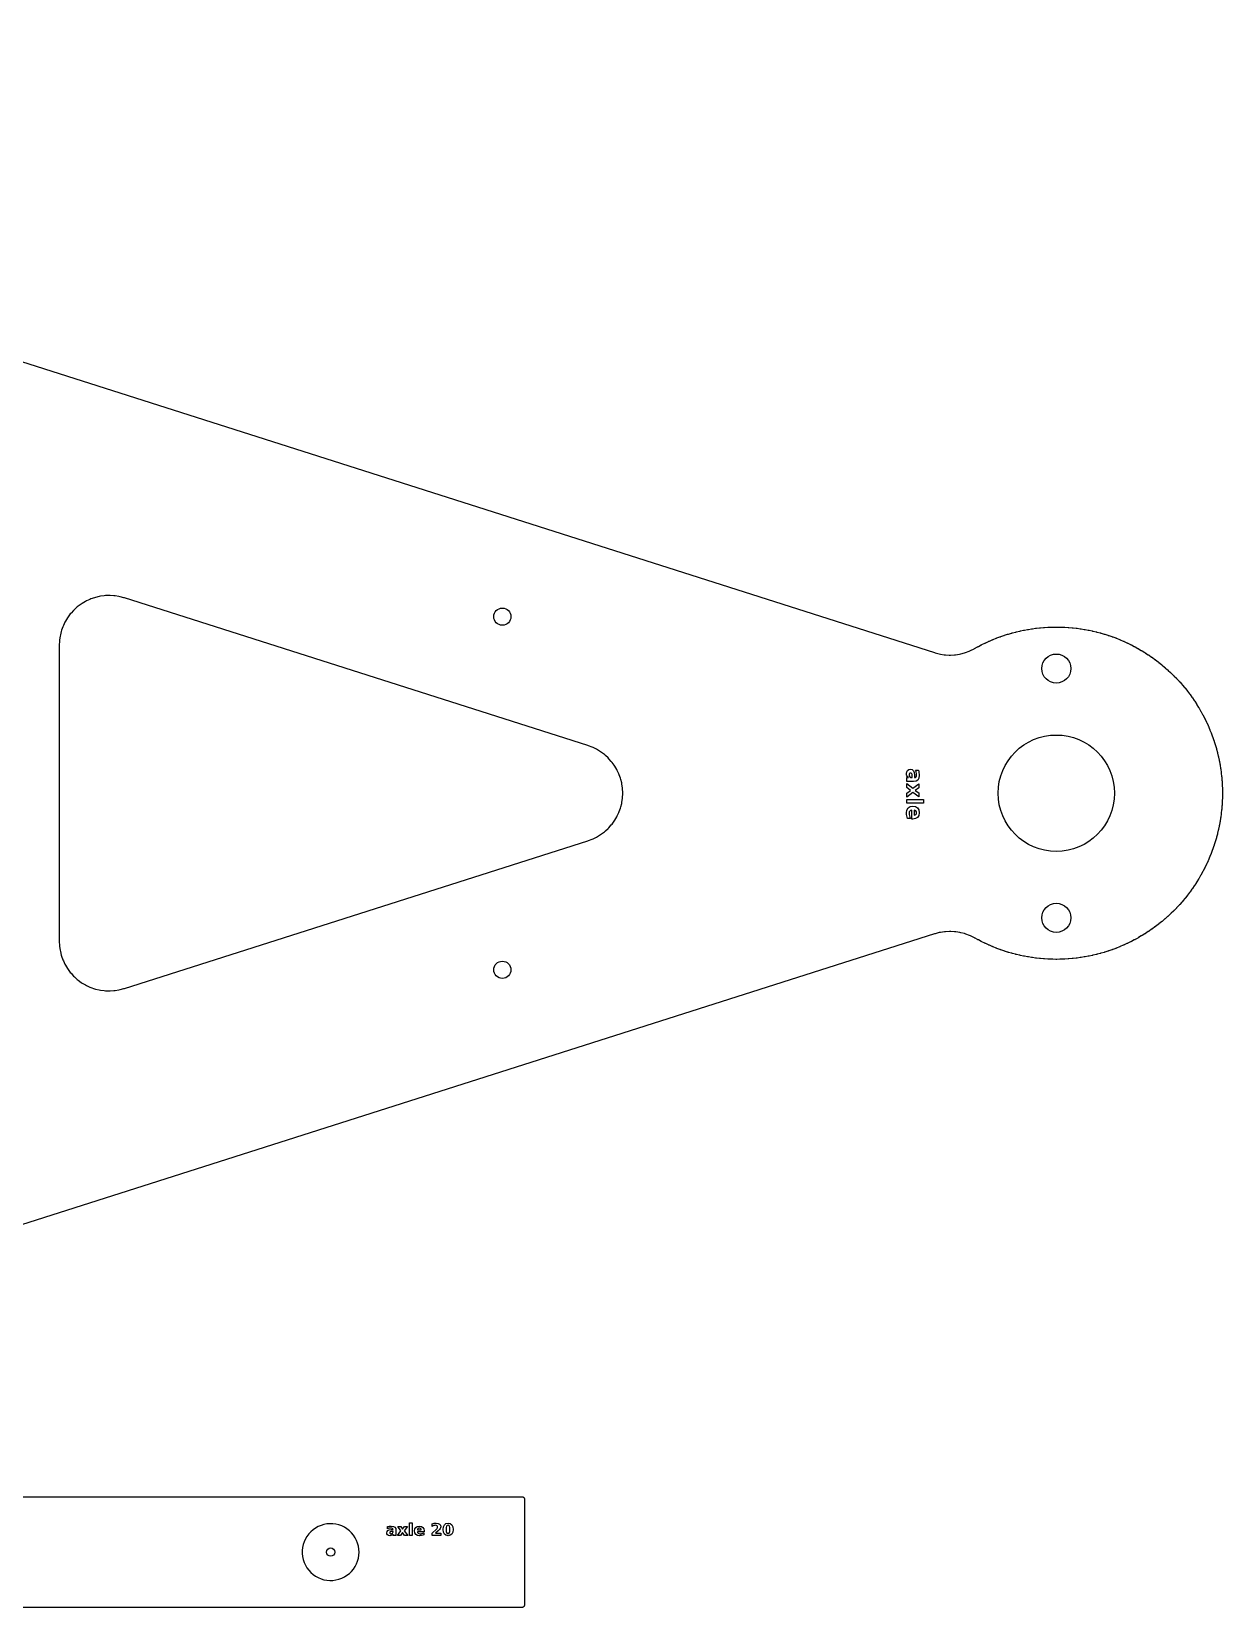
# Model space of a CAD drawing. Header units: millimetres. Extents: x 20 to 880, y 6 to 590.
# Drawn here: x 450 to 880, y 6 to 575 of the extents above; entities that cross this region are included whole.
import ezdxf

# ---------------------------------------------------------------- set-up
doc = ezdxf.new("R2010")
doc.units = ezdxf.units.MM
doc.layers.add('CUT', color=1, linetype='Continuous')
doc.layers.add('ENGRAVE', color=5, linetype='Continuous')

msp = doc.modelspace()

# ---------------------------------------------------------------- linework, layer by layer
at = {"layer": 'CUT'}
for points in [[(72.49, 575), (776, 350.76), (776.22, 350.7), (777.68, 350.31), (778.13, 350.22), (779.5, 350.01), (779.96, 349.96), (781.35, 349.89), (781.81, 349.89), (783.2, 349.96), (783.66, 350.01), (785.03, 350.22), (785.49, 350.32), (786.83, 350.67), (787.27, 350.81), (788.57, 351.3), (789, 351.49), (790.37, 352.17), (790.52, 352.26), (791.57, 352.83), (791.67, 352.89), (791.77, 352.94), (791.86, 352.99), (792.88, 353.52), (792.98, 353.57), (793.07, 353.62), (793.17, 353.67), (794.2, 354.17), (794.3, 354.21), (794.4, 354.26), (794.5, 354.31), (795.54, 354.78), (795.64, 354.83), (795.74, 354.87), (795.84, 354.92), (796.89, 355.37), (796.99, 355.41), (797.09, 355.45), (797.19, 355.49), (798.25, 355.92), (798.36, 355.96), (798.46, 356), (798.56, 356.04), (799.63, 356.43), (799.74, 356.47), (799.84, 356.51), (799.94, 356.55), (801.02, 356.92), (801.13, 356.95), (801.23, 356.99), (801.34, 357.02), (802.43, 357.37), (802.53, 357.4), (802.64, 357.43), (802.74, 357.46), (803.84, 357.78), (803.95, 357.81), (804.05, 357.84), (804.16, 357.87), (805.26, 358.16), (805.37, 358.19), (805.48, 358.21), (805.58, 358.24), (806.69, 358.5), (806.8, 358.53), (806.91, 358.55), (807.02, 358.58), (808.13, 358.81), (808.24, 358.84), (808.35, 358.86), (808.46, 358.88), (809.58, 359.09), (809.69, 359.11), (809.8, 359.12), (809.91, 359.14), (811.03, 359.32), (811.14, 359.34), (811.25, 359.36), (811.36, 359.37), (812.49, 359.53), (812.6, 359.54), (812.71, 359.55), (812.82, 359.57), (813.95, 359.69), (814.06, 359.7), (814.17, 359.72), (814.28, 359.73), (815.42, 359.82), (815.53, 359.83), (815.64, 359.84), (815.75, 359.85), (816.89, 359.92), (817, 359.92), (817.11, 359.93), (817.22, 359.93), (818.36, 359.98), (818.47, 359.98), (818.58, 359.98), (818.69, 359.98), (819.84, 360), (819.95, 360), (820.06, 360), (820.17, 360), (821.31, 359.98), (821.42, 359.98), (821.53, 359.98), (821.64, 359.98), (822.78, 359.93), (822.89, 359.93), (823, 359.92), (823.11, 359.92), (824.25, 359.85), (824.36, 359.84), (824.47, 359.83), (824.58, 359.82), (825.72, 359.73), (825.83, 359.72), (825.94, 359.7), (826.05, 359.69), (827.18, 359.57), (827.29, 359.55), (827.4, 359.54), (827.51, 359.53), (828.64, 359.37), (828.75, 359.36), (828.86, 359.34), (828.97, 359.32), (830.09, 359.14), (830.2, 359.12), (830.31, 359.11), (830.42, 359.09), (831.54, 358.88), (831.65, 358.86), (831.76, 358.84), (831.87, 358.81), (832.98, 358.58), (833.09, 358.55), (833.2, 358.53), (833.31, 358.5), (834.42, 358.24), (834.53, 358.21), (834.63, 358.19), (834.74, 358.16), (835.84, 357.87), (835.95, 357.84), (836.06, 357.81), (836.16, 357.78), (837.26, 357.46), (837.36, 357.43), (837.47, 357.4), (837.58, 357.37), (838.66, 357.02), (838.77, 356.99), (838.87, 356.95), (838.98, 356.92), (840.06, 356.55), (840.16, 356.51), (840.27, 356.47), (840.37, 356.43), (841.44, 356.04), (841.54, 356), (841.65, 355.96), (841.75, 355.92), (842.81, 355.49), (842.91, 355.45), (843.01, 355.41), (843.11, 355.37), (844.16, 354.92), (844.26, 354.87), (844.37, 354.83), (844.47, 354.78), (845.5, 354.31), (845.6, 354.26), (845.7, 354.21), (845.8, 354.17), (846.83, 353.67), (846.93, 353.62), (847.03, 353.57), (847.12, 353.52), (848.14, 352.99), (848.24, 352.94), (848.33, 352.89), (848.43, 352.84), (849.43, 352.29), (849.53, 352.23), (849.62, 352.18), (849.72, 352.12), (850.7, 351.55), (850.8, 351.49), (850.89, 351.43), (850.99, 351.38), (851.96, 350.78), (852.05, 350.72), (852.15, 350.66), (852.24, 350.6), (853.2, 349.98), (853.29, 349.92), (853.38, 349.86), (853.47, 349.79), (854.41, 349.15), (854.5, 349.09), (854.59, 349.02), (854.68, 348.96), (855.61, 348.29), (855.7, 348.22), (855.79, 348.16), (855.87, 348.09), (856.78, 347.4), (856.87, 347.33), (856.96, 347.27), (857.04, 347.2), (857.93, 346.48), (858.02, 346.41), (858.11, 346.34), (858.19, 346.27), (859.06, 345.54), (859.15, 345.47), (859.23, 345.4), (859.32, 345.32), (860.17, 344.57), (860.25, 344.49), (860.33, 344.42), (860.42, 344.34), (861.25, 343.57), (861.33, 343.49), (861.41, 343.42), (861.49, 343.34), (862.31, 342.54), (862.39, 342.46), (862.47, 342.39), (862.54, 342.31), (863.34, 341.49), (863.42, 341.41), (863.49, 341.33), (863.57, 341.25), (864.34, 340.41), (864.42, 340.33), (864.49, 340.25), (864.57, 340.17), (865.32, 339.31), (865.4, 339.23), (865.47, 339.15), (865.54, 339.06), (866.27, 338.19), (866.35, 338.11), (866.42, 338.02), (866.48, 337.93), (867.2, 337.04), (867.27, 336.96), (867.33, 336.87), (867.4, 336.78), (868.09, 335.87), (868.16, 335.79), (868.22, 335.7), (868.29, 335.61), (868.96, 334.68), (869.02, 334.59), (869.09, 334.5), (869.15, 334.41), (869.8, 333.47), (869.86, 333.38), (869.92, 333.29), (869.98, 333.2), (870.6, 332.24), (870.66, 332.15), (870.72, 332.05), (870.78, 331.96), (871.38, 330.99), (871.43, 330.89), (871.49, 330.8), (871.55, 330.7), (872.12, 329.72), (872.18, 329.62), (872.23, 329.53), (872.29, 329.43), (872.84, 328.43), (872.89, 328.33), (872.94, 328.23), (872.99, 328.14), (873.52, 327.12), (873.57, 327.03), (873.62, 326.93), (873.67, 326.83), (874.17, 325.8), (874.22, 325.7), (874.26, 325.6), (874.31, 325.5), (874.78, 324.47), (874.83, 324.36), (874.87, 324.26), (874.92, 324.16), (875.37, 323.11), (875.41, 323.01), (875.45, 322.91), (875.49, 322.81), (875.92, 321.75), (875.96, 321.64), (876, 321.54), (876.04, 321.44), (876.44, 320.37), (876.47, 320.26), (876.51, 320.16), (876.55, 320.06), (876.92, 318.98), (876.95, 318.87), (876.99, 318.77), (877.02, 318.66), (877.37, 317.58), (877.4, 317.47), (877.43, 317.36), (877.46, 317.26), (877.78, 316.16), (877.81, 316.06), (877.84, 315.95), (877.87, 315.84), (878.16, 314.74), (878.19, 314.63), (878.21, 314.52), (878.24, 314.42), (878.5, 313.31), (878.53, 313.2), (878.55, 313.09), (878.58, 312.98), (878.81, 311.87), (878.84, 311.76), (878.86, 311.65), (878.88, 311.54), (879.09, 310.42), (879.11, 310.31), (879.13, 310.2), (879.14, 310.09), (879.32, 308.97), (879.34, 308.86), (879.36, 308.75), (879.37, 308.64), (879.53, 307.51), (879.54, 307.4), (879.55, 307.29), (879.57, 307.18), (879.69, 306.05), (879.71, 305.94), (879.72, 305.83), (879.73, 305.72), (879.82, 304.58), (879.83, 304.47), (879.84, 304.36), (879.85, 304.25), (879.92, 303.11), (879.92, 303), (879.93, 302.89), (879.93, 302.78), (879.98, 301.64), (879.98, 301.53), (879.98, 301.42), (879.98, 301.31), (880, 300.17), (880, 300.06), (880, 299.94), (880, 299.83), (879.98, 298.69), (879.98, 298.58), (879.98, 298.47), (879.98, 298.36), (879.93, 297.22), (879.93, 297.11), (879.92, 297), (879.92, 296.89), (879.85, 295.75), (879.84, 295.64), (879.83, 295.53), (879.82, 295.42), (879.73, 294.28), (879.72, 294.17), (879.71, 294.06), (879.69, 293.95), (879.57, 292.82), (879.55, 292.71), (879.54, 292.6), (879.53, 292.49), (879.37, 291.36), (879.36, 291.25), (879.34, 291.14), (879.32, 291.03), (879.14, 289.91), (879.13, 289.8), (879.11, 289.69), (879.09, 289.58), (878.88, 288.46), (878.86, 288.35), (878.84, 288.24), (878.81, 288.13), (878.58, 287.02), (878.55, 286.91), (878.53, 286.8), (878.5, 286.69), (878.24, 285.58), (878.21, 285.48), (878.19, 285.37), (878.16, 285.26), (877.87, 284.16), (877.84, 284.05), (877.81, 283.94), (877.78, 283.84), (877.46, 282.74), (877.43, 282.64), (877.4, 282.53), (877.37, 282.42), (877.02, 281.34), (876.99, 281.23), (876.95, 281.13), (876.92, 281.02), (876.55, 279.94), (876.51, 279.84), (876.47, 279.74), (876.44, 279.63), (876.04, 278.56), (876, 278.46), (875.96, 278.36), (875.92, 278.25), (875.49, 277.19), (875.45, 277.09), (875.41, 276.99), (875.37, 276.89), (874.92, 275.84), (874.87, 275.74), (874.83, 275.64), (874.78, 275.53), (874.31, 274.5), (874.26, 274.4), (874.22, 274.3), (874.17, 274.2), (873.67, 273.17), (873.62, 273.07), (873.57, 272.97), (873.52, 272.88), (872.99, 271.86), (872.94, 271.77), (872.89, 271.67), (872.84, 271.57), (872.29, 270.57), (872.23, 270.47), (872.18, 270.38), (872.12, 270.28), (871.55, 269.3), (871.49, 269.2), (871.43, 269.11), (871.38, 269.01), (870.78, 268.04), (870.72, 267.95), (870.66, 267.85), (870.6, 267.76), (869.98, 266.8), (869.92, 266.71), (869.86, 266.62), (869.8, 266.53), (869.15, 265.59), (869.09, 265.5), (869.02, 265.41), (868.96, 265.32), (868.29, 264.39), (868.22, 264.3), (868.16, 264.21), (868.09, 264.13), (867.4, 263.22), (867.33, 263.13), (867.27, 263.04), (867.2, 262.96), (866.48, 262.07), (866.42, 261.98), (866.35, 261.89), (866.27, 261.81), (865.54, 260.94), (865.47, 260.85), (865.4, 260.77), (865.32, 260.69), (864.57, 259.83), (864.49, 259.75), (864.42, 259.67), (864.34, 259.59), (863.57, 258.75), (863.49, 258.67), (863.42, 258.59), (863.34, 258.51), (862.54, 257.69), (862.47, 257.61), (862.39, 257.54), (862.31, 257.46), (861.49, 256.66), (861.41, 256.58), (861.33, 256.51), (861.25, 256.43), (860.42, 255.66), (860.33, 255.58), (860.25, 255.51), (860.17, 255.43), (859.32, 254.68), (859.23, 254.6), (859.15, 254.53), (859.06, 254.46), (858.19, 253.73), (858.11, 253.66), (858.02, 253.59), (857.93, 253.52), (857.04, 252.8), (856.96, 252.73), (856.87, 252.67), (856.78, 252.6), (855.87, 251.91), (855.79, 251.84), (855.7, 251.78), (855.61, 251.71), (854.68, 251.04), (854.59, 250.98), (854.5, 250.91), (854.41, 250.85), (853.47, 250.21), (853.38, 250.14), (853.29, 250.08), (853.2, 250.02), (852.24, 249.4), (852.15, 249.34), (852.05, 249.28), (851.96, 249.22), (850.99, 248.62), (850.89, 248.57), (850.8, 248.51), (850.7, 248.45), (849.72, 247.88), (849.62, 247.82), (849.53, 247.77), (849.43, 247.71), (848.43, 247.16), (848.33, 247.11), (848.24, 247.06), (848.14, 247.01), (847.12, 246.48), (847.03, 246.43), (846.93, 246.38), (846.83, 246.33), (845.8, 245.83), (845.7, 245.79), (845.6, 245.74), (845.5, 245.69), (844.47, 245.22), (844.37, 245.17), (844.26, 245.13), (844.16, 245.08), (843.11, 244.63), (843.01, 244.59), (842.91, 244.55), (842.81, 244.51), (841.75, 244.08), (841.65, 244.04), (841.54, 244), (841.44, 243.96), (840.37, 243.57), (840.27, 243.53), (840.16, 243.49), (840.06, 243.45), (838.98, 243.08), (838.87, 243.05), (838.77, 243.01), (838.66, 242.98), (837.58, 242.63), (837.47, 242.6), (837.36, 242.57), (837.26, 242.54), (836.16, 242.22), (836.06, 242.19), (835.95, 242.16), (835.84, 242.13), (834.74, 241.84), (834.63, 241.81), (834.53, 241.79), (834.42, 241.76), (833.31, 241.5), (833.2, 241.47), (833.09, 241.45), (832.98, 241.42), (831.87, 241.19), (831.76, 241.16), (831.65, 241.14), (831.54, 241.12), (830.42, 240.91), (830.31, 240.89), (830.2, 240.88), (830.09, 240.86), (828.97, 240.68), (828.86, 240.66), (828.75, 240.64), (828.64, 240.63), (827.51, 240.47), (827.4, 240.46), (827.29, 240.45), (827.18, 240.43), (826.05, 240.31), (825.94, 240.3), (825.83, 240.28), (825.72, 240.27), (824.58, 240.18), (824.47, 240.17), (824.36, 240.16), (824.25, 240.15), (823.11, 240.08), (823, 240.08), (822.89, 240.07), (822.78, 240.07), (821.64, 240.02), (821.53, 240.02), (821.42, 240.02), (821.31, 240.02), (820.17, 240), (820.06, 240), (819.95, 240), (819.84, 240), (818.69, 240.02), (818.58, 240.02), (818.47, 240.02), (818.36, 240.02), (817.22, 240.07), (817.11, 240.07), (817, 240.08), (816.89, 240.08), (815.75, 240.15), (815.64, 240.16), (815.53, 240.17), (815.42, 240.18), (814.28, 240.27), (814.17, 240.28), (814.06, 240.3), (813.95, 240.31), (812.82, 240.43), (812.71, 240.45), (812.6, 240.46), (812.49, 240.47), (811.36, 240.63), (811.25, 240.64), (811.14, 240.66), (811.03, 240.68), (809.91, 240.86), (809.8, 240.88), (809.69, 240.89), (809.58, 240.91), (808.46, 241.12), (808.35, 241.14), (808.24, 241.16), (808.13, 241.19), (807.02, 241.42), (806.91, 241.45), (806.8, 241.47), (806.69, 241.5), (805.58, 241.76), (805.48, 241.79), (805.37, 241.81), (805.26, 241.84), (804.16, 242.13), (804.05, 242.16), (803.95, 242.19), (803.84, 242.22), (802.74, 242.54), (802.64, 242.57), (802.53, 242.6), (802.43, 242.63), (801.34, 242.98), (801.23, 243.01), (801.13, 243.05), (801.02, 243.08), (799.94, 243.45), (799.84, 243.49), (799.74, 243.53), (799.63, 243.57), (798.56, 243.96), (798.46, 244), (798.36, 244.04), (798.25, 244.08), (797.19, 244.51), (797.09, 244.55), (796.99, 244.59), (796.89, 244.63), (795.84, 245.08), (795.74, 245.13), (795.64, 245.17), (795.54, 245.22), (794.5, 245.69), (794.4, 245.74), (794.3, 245.79), (794.2, 245.83), (793.17, 246.33), (793.07, 246.38), (792.98, 246.43), (792.88, 246.48), (791.86, 247.01), (791.77, 247.06), (791.67, 247.11), (791.57, 247.16), (790.65, 247.67), (790.63, 247.68), (790.41, 247.8), (789.07, 248.47), (788.64, 248.66), (787.34, 249.15), (786.9, 249.29), (785.56, 249.64), (785.11, 249.74), (783.73, 249.95), (783.27, 250), (781.89, 250.07), (781.42, 250.07), (780.04, 250), (779.58, 249.95), (778.2, 249.74), (777.75, 249.65), (776.29, 249.26), (776.07, 249.2), (460, 148.52), (72.49, 25)], [(159, 46), (627, 46), (627.1, 46), (627.2, 45.98), (627.29, 45.96), (627.38, 45.92), (627.47, 45.88), (627.56, 45.83), (627.63, 45.77), (627.71, 45.71), (627.77, 45.63), (627.83, 45.56), (627.88, 45.47), (627.92, 45.38), (627.96, 45.29), (627.98, 45.2), (628, 45.1), (628, 45), (628, 7), (628, 6.9), (627.98, 6.8), (627.96, 6.71), (627.92, 6.62), (627.88, 6.53), (627.83, 6.44), (627.77, 6.37), (627.71, 6.29), (627.63, 6.23), (627.56, 6.17), (627.47, 6.12), (627.38, 6.08), (627.29, 6.04), (627.2, 6.02), (627.1, 6), (627, 6), (159, 6)]]:
    msp.add_lwpolyline(points, dxfattribs=at)
msp.add_lwpolyline([(650.85, 282.82), (651.05, 282.89), (652.38, 283.38), (652.78, 283.56), (653.96, 284.13), (654.34, 284.34), (655.46, 285.03), (655.82, 285.27), (656.86, 286.07), (657.2, 286.35), (658.16, 287.23), (658.47, 287.55), (659.34, 288.52), (659.61, 288.86), (660.39, 289.92), (660.63, 290.29), (661.29, 291.41), (661.5, 291.8), (662.05, 292.99), (662.22, 293.39), (662.65, 294.62), (662.78, 295.04), (663.09, 296.31), (663.18, 296.74), (663.37, 298.04), (663.41, 298.47), (663.47, 299.78), (663.47, 300.22), (663.41, 301.53), (663.37, 301.96), (663.18, 303.26), (663.09, 303.69), (662.78, 304.96), (662.65, 305.38), (662.22, 306.61), (662.05, 307.01), (661.5, 308.2), (661.29, 308.59), (660.63, 309.71), (660.39, 310.08), (659.61, 311.14), (659.34, 311.48), (658.47, 312.45), (658.16, 312.77), (657.2, 313.65), (656.86, 313.93), (655.82, 314.73), (655.46, 314.97), (654.34, 315.66), (653.96, 315.87), (652.78, 316.44), (652.38, 316.62), (651.05, 317.11), (650.85, 317.18), (483.57, 370.5), (483.36, 370.56), (481.96, 370.93), (481.53, 371.03), (480.21, 371.24), (479.77, 371.29), (478.44, 371.37), (477.99, 371.38), (476.66, 371.33), (476.21, 371.29), (474.89, 371.11), (474.46, 371.02), (473.16, 370.71), (472.73, 370.59), (471.47, 370.15), (471.06, 369.98), (469.85, 369.42), (469.45, 369.22), (468.3, 368.54), (467.93, 368.29), (466.85, 367.51), (466.51, 367.23), (465.51, 366.34), (465.2, 366.02), (464.3, 365.04), (464.01, 364.7), (463.21, 363.63), (462.96, 363.26), (462.27, 362.12), (462.06, 361.73), (461.49, 360.52), (461.32, 360.11), (460.86, 358.86), (460.73, 358.43), (460.41, 357.14), (460.32, 356.7), (460.12, 355.38), (460.08, 354.94), (460.01, 353.5), (460, 353.27), (460, 246.73), (460.01, 246.5), (460.08, 245.06), (460.12, 244.62), (460.32, 243.3), (460.41, 242.86), (460.73, 241.57), (460.86, 241.14), (461.32, 239.89), (461.49, 239.48), (462.06, 238.27), (462.27, 237.88), (462.96, 236.74), (463.21, 236.37), (464.01, 235.3), (464.3, 234.96), (465.2, 233.98), (465.51, 233.66), (466.51, 232.77), (466.85, 232.49), (467.93, 231.71), (468.3, 231.46), (469.45, 230.78), (469.85, 230.58), (471.06, 230.02), (471.47, 229.85), (472.73, 229.41), (473.16, 229.29), (474.46, 228.98), (474.89, 228.89), (476.21, 228.71), (476.66, 228.67), (477.99, 228.62), (478.44, 228.63), (479.77, 228.71), (480.21, 228.76), (481.53, 228.97), (481.96, 229.07), (483.36, 229.44), (483.57, 229.5), (650.85, 282.82)], close=True, dxfattribs=at)
for centre, radius in [((620, 363.75), 3.1), ((820, 345), 5.25), ((820, 300), 21), ((820, 255), 5.25), ((620, 236.25), 3.1), ((558, 26), 1.5)]:
    msp.add_circle(centre, radius, dxfattribs=at)
at = {"layer": 'ENGRAVE'}
for points in [[(768.5, 304.23), (766, 304.23), (766, 305.64), (766.65, 305.64), (766.3, 305.94), (766.07, 306.27), (765.93, 306.66), (765.89, 307.13), (765.99, 307.74), (766.28, 308.23), (766.74, 308.55), (767.31, 308.65), (767.98, 308.52), (768.44, 308.13), (768.71, 307.45), (768.8, 306.46), (768.8, 305.64), (768.91, 305.64), (769.2, 305.7), (769.4, 305.9), (769.51, 306.24), (769.55, 306.72), (769.53, 307.15), (769.46, 307.55), (769.35, 307.93), (769.19, 308.27), (770.26, 308.27), (770.35, 307.82), (770.42, 307.37), (770.47, 306.92), (770.48, 306.46), (770.36, 305.44), (770.01, 304.75), (769.4, 304.36), (768.5, 304.23)], [(768.24, 301.82), (770.38, 303.4), (770.38, 301.92), (769.08, 301.03), (770.38, 300.12), (770.38, 298.64), (768.25, 300.22), (766, 298.56), (766, 300.04), (767.38, 301.03), (766, 302), (766, 303.48), (768.24, 301.82)], [(767.97, 306.37), (767.93, 306.75), (767.82, 307.02), (767.64, 307.19), (767.38, 307.24), (767.15, 307.2), (766.97, 307.07), (766.85, 306.85), (766.82, 306.57), (766.89, 306.21), (767.1, 305.91), (767.42, 305.71), (767.81, 305.64), (767.97, 305.64), (767.97, 306.37)], [(772.08, 297.77), (772.08, 296.37), (766, 296.37), (766, 297.77), (772.08, 297.77)], [(768.2, 290.66), (767.8, 290.66), (767.8, 293.93), (767.37, 293.81), (767.06, 293.57), (766.88, 293.21), (766.82, 292.72), (766.85, 292.27), (766.95, 291.82), (767.11, 291.35), (767.34, 290.86), (766.27, 290.86), (766.1, 291.36), (765.98, 291.86), (765.91, 292.35), (765.89, 292.85), (766.04, 293.9), (766.49, 294.7), (767.22, 295.19), (768.18, 295.35), (769.14, 295.19), (769.87, 294.71), (770.33, 293.94), (770.48, 292.93), (770.33, 292), (769.86, 291.28), (769.13, 290.81), (768.2, 290.66)], [(768.66, 292.1), (769.02, 292.15), (769.31, 292.33), (769.49, 292.6), (769.55, 292.94), (769.49, 293.3), (769.32, 293.6), (769.04, 293.8), (768.66, 293.91), (768.66, 292.1)], [(568.25, 26), (568.19, 27.09), (568.02, 28.17), (567.73, 29.22), (567.33, 30.24), (566.83, 31.2), (566.23, 32.11), (565.53, 32.95), (564.75, 33.71), (563.89, 34.39), (562.97, 34.97), (561.99, 35.44), (560.96, 35.81), (559.9, 36.07), (558.82, 36.22), (557.73, 36.25), (556.64, 36.16), (555.57, 35.96), (554.52, 35.64), (553.52, 35.22), (552.56, 34.69), (551.67, 34.06), (550.85, 33.34), (550.11, 32.54), (549.46, 31.67), (548.9, 30.73), (548.45, 29.73), (548.11, 28.7), (547.88, 27.63), (547.76, 26.55), (547.76, 25.45), (547.88, 24.37), (548.11, 23.3), (548.45, 22.27), (548.9, 21.27), (549.46, 20.33), (550.11, 19.46), (550.85, 18.66), (551.67, 17.94), (552.56, 17.31), (553.52, 16.78), (554.52, 16.36), (555.57, 16.04), (556.64, 15.84), (557.73, 15.75), (558.82, 15.78), (559.9, 15.93), (560.96, 16.19), (561.99, 16.56), (562.97, 17.03), (563.89, 17.61), (564.75, 18.29), (565.53, 19.05), (566.23, 19.89), (566.83, 20.8), (567.33, 21.76), (567.73, 22.78), (568.02, 23.83), (568.19, 24.91), (568.25, 26)], [(581.58, 33.87), (581.58, 32), (580.52, 32), (580.52, 32.49), (580.3, 32.23), (580.04, 32.05), (579.75, 31.95), (579.4, 31.91), (578.94, 31.99), (578.58, 32.21), (578.34, 32.55), (578.26, 32.98), (578.36, 33.48), (578.65, 33.83), (579.16, 34.03), (579.9, 34.1), (580.52, 34.1), (580.52, 34.18), (580.47, 34.4), (580.32, 34.55), (580.07, 34.63), (579.71, 34.66), (579.39, 34.65), (579.08, 34.6), (578.8, 34.51), (578.54, 34.39), (578.54, 35.19), (578.88, 35.27), (579.22, 35.32), (579.56, 35.35), (579.9, 35.36), (580.67, 35.27), (581.18, 35.01), (581.48, 34.55), (581.58, 33.87)], [(583.38, 33.68), (582.2, 35.28), (583.31, 35.28), (583.98, 34.31), (584.66, 35.28), (585.77, 35.28), (584.59, 33.68), (585.83, 32), (584.72, 32), (583.98, 33.04), (583.25, 32), (582.14, 32), (583.38, 33.68)], [(586.42, 36.56), (587.47, 36.56), (587.47, 32), (586.42, 32), (586.42, 36.56)], [(591.75, 33.65), (591.75, 33.35), (589.3, 33.35), (589.39, 33.03), (589.57, 32.8), (589.84, 32.66), (590.21, 32.61), (590.54, 32.64), (590.89, 32.71), (591.24, 32.83), (591.6, 33.01), (591.6, 32.2), (591.23, 32.08), (590.86, 31.99), (590.48, 31.93), (590.11, 31.91), (589.32, 32.03), (588.73, 32.37), (588.36, 32.91), (588.23, 33.64), (588.35, 34.35), (588.72, 34.9), (589.29, 35.24), (590.05, 35.36), (590.75, 35.24), (591.29, 34.89), (591.64, 34.35), (591.75, 33.65)], [(590.68, 34), (590.63, 34.27), (590.5, 34.48), (590.3, 34.62), (590.05, 34.66), (589.77, 34.62), (589.55, 34.49), (589.4, 34.28), (589.31, 34), (590.68, 34)], [(595.86, 32.83), (597.79, 32.83), (597.79, 32), (594.61, 32), (594.61, 32.83), (596.21, 34.24), (596.39, 34.43), (596.52, 34.62), (596.6, 34.8), (596.62, 35), (596.57, 35.28), (596.42, 35.49), (596.18, 35.64), (595.87, 35.68), (595.59, 35.65), (595.29, 35.57), (594.97, 35.43), (594.62, 35.23), (594.62, 36.2), (595, 36.31), (595.37, 36.39), (595.74, 36.44), (596.1, 36.45), (596.8, 36.37), (597.32, 36.11), (597.65, 35.69), (597.76, 35.14), (597.71, 34.8), (597.57, 34.48), (597.29, 34.12), (596.8, 33.65), (595.86, 32.83)], [(602.2, 34.18), (602.08, 33.22), (601.73, 32.51), (601.16, 32.06), (600.4, 31.91), (599.63, 32.06), (599.06, 32.51), (598.71, 33.22), (598.6, 34.18), (598.71, 35.15), (599.06, 35.86), (599.63, 36.31), (600.4, 36.45), (601.16, 36.31), (601.73, 35.86), (602.08, 35.15), (602.2, 34.18)], [(601.07, 34.19), (601.03, 34.89), (600.92, 35.35), (600.71, 35.6), (600.4, 35.68), (600.09, 35.6), (599.88, 35.35), (599.76, 34.89), (599.72, 34.19), (599.76, 33.48), (599.88, 33.02), (600.09, 32.77), (600.4, 32.68), (600.71, 32.77), (600.91, 33.02), (601.03, 33.48), (601.07, 34.19)], [(579.97, 33.48), (579.69, 33.45), (579.48, 33.37), (579.36, 33.23), (579.32, 33.04), (579.35, 32.86), (579.45, 32.72), (579.61, 32.64), (579.82, 32.61), (580.09, 32.67), (580.32, 32.82), (580.47, 33.06), (580.52, 33.36), (580.52, 33.48), (579.97, 33.48)]]:
    msp.add_lwpolyline(points, close=True, dxfattribs=at)

doc.saveas('drawing.dxf')
